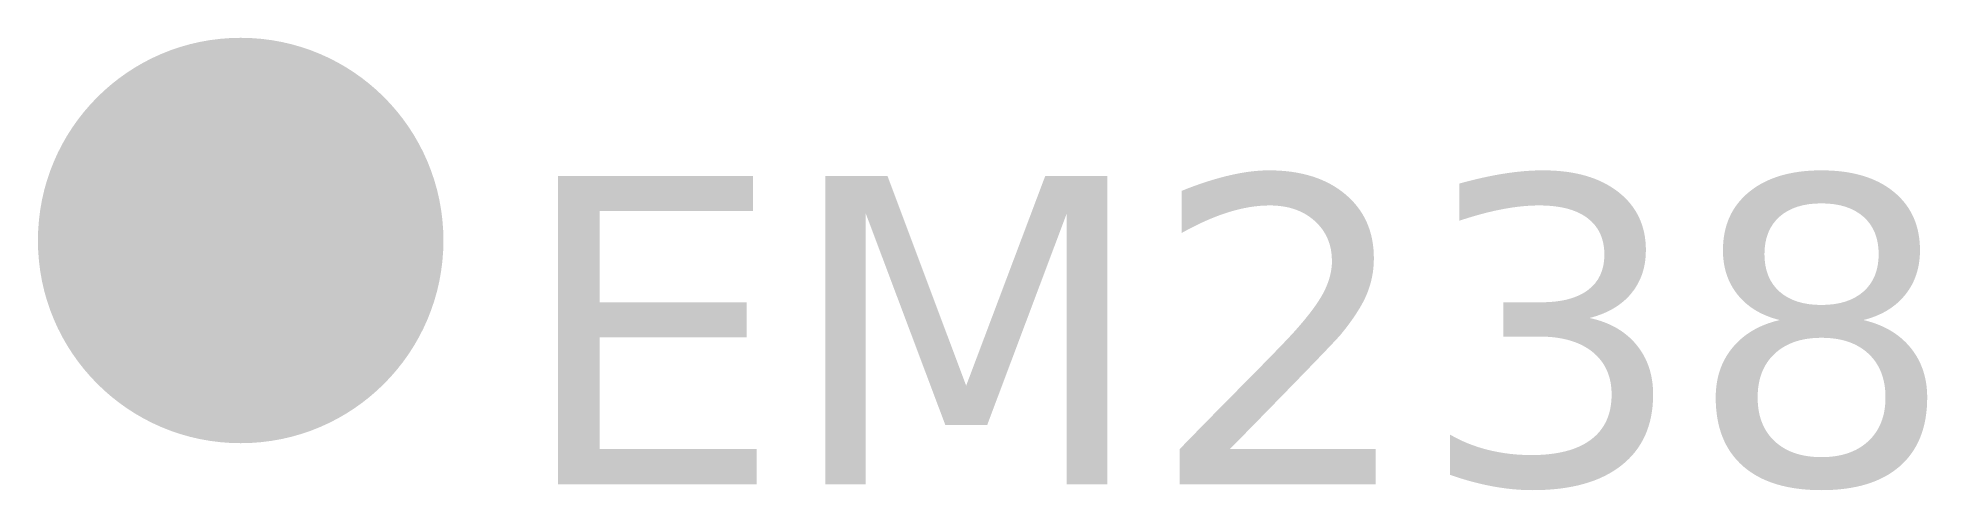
# Model space of a CAD drawing. Header units: millimetres. Extents: x 5739 to 5861, y -2834 to -2805.
import ezdxf

# ---------------------------------------------------------------- set-up
doc = ezdxf.new("R2010")
doc.units = ezdxf.units.MM
doc.layers.add('CODICE EMERGENZE', color=190, linetype='Continuous', lineweight=25)
doc.layers.add('EMERGENZE', color=3, linetype='Continuous')
doc.styles.get("Standard").update_dxf_attribs({"font": 'verdana.ttf'})

msp = doc.modelspace()

# ---------------------------------------------------------------- hatches: boundary and pattern name
at = {"layer": 'EMERGENZE'}
h = msp.add_hatch(color=256, dxfattribs=at)
h.dxf.hatch_style = 1
edge = h.paths.add_edge_path()
edge.add_arc((5751.75, -2817.66), 13.15, 0, 360)

# ---------------------------------------------------------------- texts
at = {"layer": 'CODICE EMERGENZE', "lineweight": 30}
msp.add_text('EM238', height=20, dxfattribs=at).set_placement((5769.64, -2833.47))

doc.saveas('drawing.dxf')
